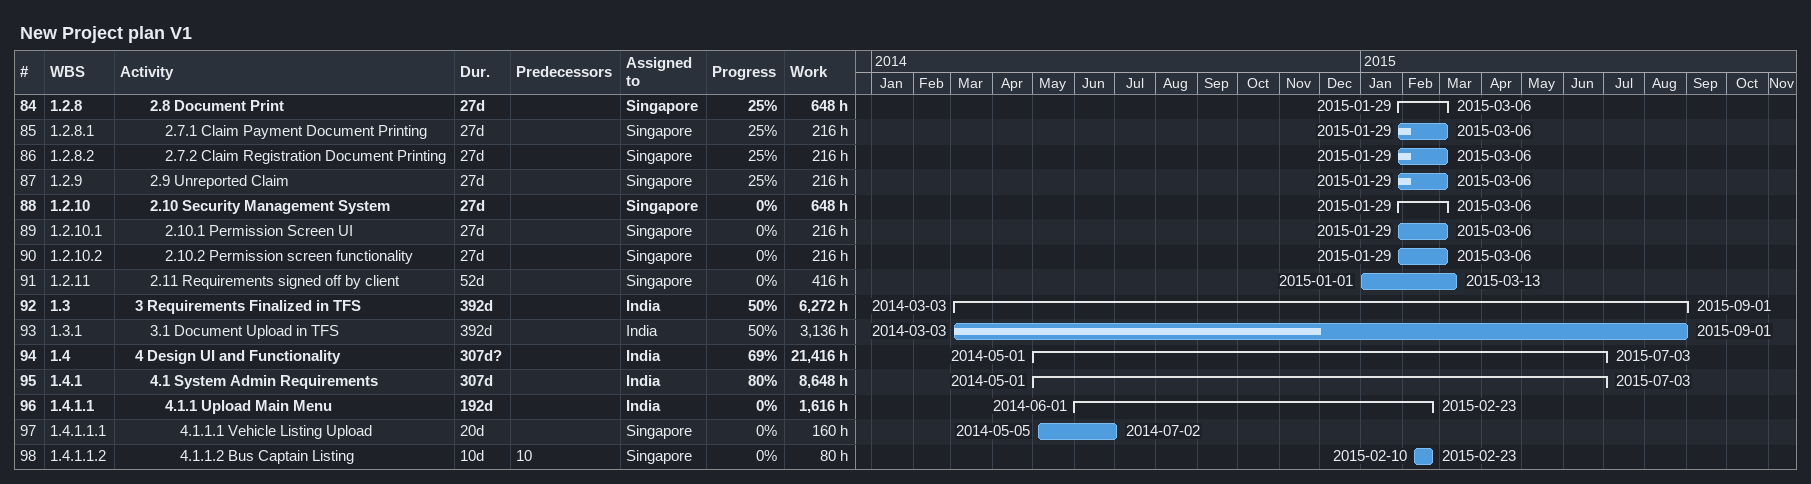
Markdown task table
New Project plan V1

| ID | WBS | Task | Duration | Start | Finish | Predecessors | Resources | % complete | Work (h) |
|---|---|---|---|---|---|---|---|---|---|
| 84 | 1.2.8 | **2.8 Document Print** | 27d | 2015-01-29 | 2015-03-06 |  | Singapore | 25 | 648 |
| 85 | 1.2.8.1 | 2.7.1 Claim Payment Document Printing | 27d | 2015-01-29 | 2015-03-06 |  | Singapore | 25 | 216 |
| 86 | 1.2.8.2 | 2.7.2 Claim Registration Document Printing | 27d | 2015-01-29 | 2015-03-06 |  | Singapore | 25 | 216 |
| 87 | 1.2.9 | 2.9 Unreported Claim | 27d | 2015-01-29 | 2015-03-06 |  | Singapore | 25 | 216 |
| 88 | 1.2.10 | **2.10 Security Management System** | 27d | 2015-01-29 | 2015-03-06 |  | Singapore | 0 | 648 |
| 89 | 1.2.10.1 | 2.10.1 Permission Screen UI | 27d | 2015-01-29 | 2015-03-06 |  | Singapore | 0 | 216 |
| 90 | 1.2.10.2 | 2.10.2 Permission screen functionality | 27d | 2015-01-29 | 2015-03-06 |  | Singapore | 0 | 216 |
| 91 | 1.2.11 | 2.11 Requirements signed off by client | 52d | 2015-01-01 | 2015-03-13 |  | Singapore | 0 | 416 |
| 92 | 1.3 | **3 Requirements Finalized in TFS** | 392d | 2014-03-03 | 2015-09-01 |  | India | 50 | 6272 |
| 93 | 1.3.1 | 3.1 Document Upload in TFS | 392d | 2014-03-03 | 2015-09-01 |  | India | 50 | 3136 |
| 94 | 1.4 | **4 Design UI and Functionality** | 307d? | 2014-05-01 | 2015-07-03 |  | India | 69 | 21416 |
| 95 | 1.4.1 | **4.1 System Admin Requirements** | 307d | 2014-05-01 | 2015-07-03 |  | India | 80 | 8648 |
| 96 | 1.4.1.1 | **4.1.1 Upload Main Menu** | 192d | 2014-06-01 | 2015-02-23 |  | India | 0 | 1616 |
| 97 | 1.4.1.1.1 | 4.1.1.1 Vehicle Listing Upload | 20d | 2014-05-05 | 2014-07-02 |  | Singapore | 0 | 160 |
| 98 | 1.4.1.1.2 | 4.1.1.2 Bus Captain Listing | 10d | 2015-02-10 | 2015-02-23 | 10 | Singapore | 0 | 80 |
